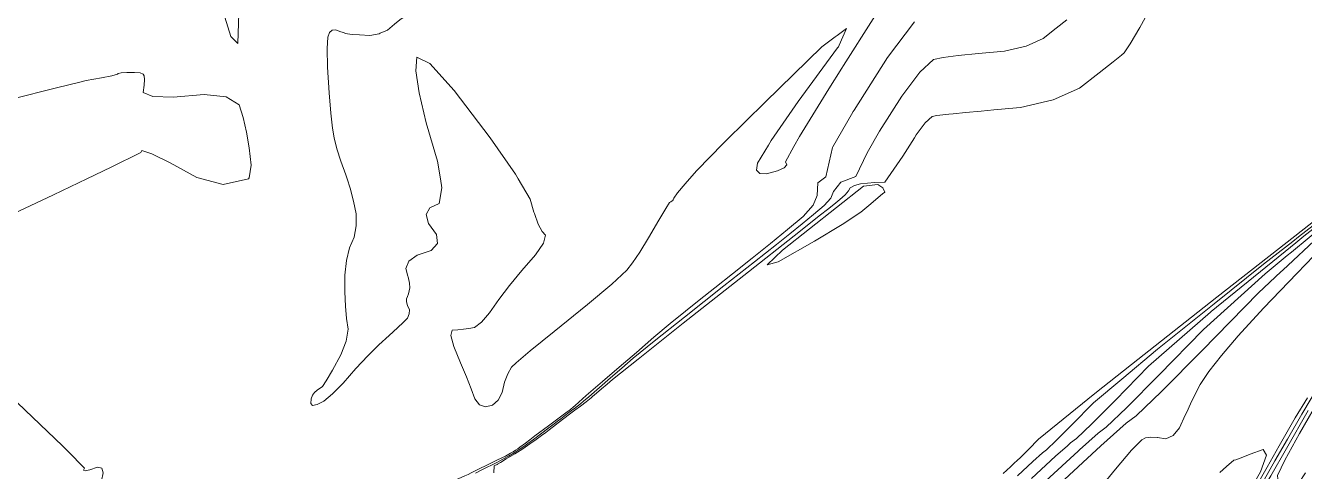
# Model space of a CAD drawing. Header units: inches. Extents: x 1337389 to 1347141, y 407035 to 414577.
# Drawn here: x 1343835 to 1344945, y 412515 to 412902 of the extents above; entities that cross this region are included whole.
import ezdxf

# ---------------------------------------------------------------- set-up
doc = ezdxf.new("R2010")
doc.units = ezdxf.units.IN
doc.header["$MEASUREMENT"] = 0
doc.layers.add('Topo', color=7, linetype='Continuous', lineweight=15, true_color=0x459900)

msp = doc.modelspace()

# ---------------------------------------------------------------- linework, layer by layer
at = {"layer": 'Topo'}
for p, q in [((1344539.17, 412893.0559, 740), (1344537.6151, 412891.8812, 740)), ((1344544.714, 412866.938, 740), (1344543.3249, 412864.7451, 740)), ((1344551.8369, 412824.6261, 745), (1344553.2009, 412826.9642, 745)), ((1344675.0301, 412828.4971, 755), (1344694.922, 412830.334, 755)), ((1344989.5749, 412757.5111, 765), (1344939.5022, 412718.279, 765)), ((1344936.289, 412718.873, 760), (1344868.5591, 412665.806, 760)), ((1344939.5022, 412718.279, 765), (1344934.514, 412714.3712, 765)), ((1344941.8518, 412723.2319, 760), (1344936.289, 412718.873, 760)), ((1344929.6571, 412702.051, 775), (1344933.199, 412704.9902, 775)), ((1344932.544, 412709.3741, 770), (1344936.9941, 412712.991, 770)), ((1344924.0399, 412687.8061, 780), (1344925.8501, 412689.4971, 780))]:
    msp.add_line(p, q, dxfattribs=at)
for points, elevation in [([(1344015.2499, 412976.8849), (1344015.6611, 412971.352), (1344020.3431, 412912.588), (1344019.5311, 412886.2009), (1344013.2239, 412892.1901), (1344001.4222, 412930.5561), (1343994.2651, 412951.761), (1343991.751, 412955.8041), (1343993.8829, 412942.6861), (1343992.8371, 412940.3539), (1343988.6159, 412948.8099), (1343981.218, 412968.0528), (1343976.481, 412982.245), (1343974.4031, 412991.3861), (1343974.9849, 412995.4761), (1343973.1861, 413005.4709), (1343971.8721, 413010.469)], 740), ([(1344648.7921, 412978.3029), (1344645.9893, 412976.987), (1344639.0049, 412974.7329), (1344630.2831, 412972.6921), (1344623.062, 412971.0629), (1344617.3419, 412969.847), (1344613.1221, 412969.0449), (1344597.4771, 412948.258), (1344570.4051, 412907.4841), (1344544.714, 412866.938)], 740), ([(1344142.907, 412894.9721), (1344149.109, 412897.788), (1344155.4618, 412902.9421), (1344160.0299, 412906.595), (1344162.8139, 412908.7459), (1344163.8139, 412909.3953), (1344164.771, 412909.767), (1344165.684, 412909.8641), (1344166.5541, 412909.6832), (1344174.4581, 412912.4049), (1344189.395, 412918.0268), (1344211.3659, 412926.551), (1344221.941, 412931.7621)], 740), ([(1344694.922, 412830.334), (1344698.2511, 412830.641), (1344726.698, 412837.2259), (1344749.4249, 412847.244), (1344766.4321, 412860.6929), (1344778.5659, 412870.2939), (1344785.8291, 412876.0449), (1344788.2199, 412877.9481), (1344793.5291, 412885.9301), (1344801.757, 412899.9909), (1344812.9049, 412920.13)], 755), ([(1343806.0139, 412914.739), (1343793.7731, 412888.579), (1343785.2638, 412872.271), (1343777.973, 412861.0139), (1343771.8981, 412854.8059), (1343767.0411, 412853.648), (1343759.3621, 412849.8019), (1343748.8629, 412843.2669), (1343735.543, 412834.0431), (1343726.391, 412826.2701), (1343721.406, 412819.9459), (1343720.59, 412815.0708), (1343737.281, 412816.419), (1343771.479, 412823.99), (1343823.1839, 412837.7819), (1343862.026, 412847.7689), (1343882.4689, 412852.6319)], 740), ([(1344553.2009, 412826.9642), (1344554.013, 412828.3559), (1344582.882, 412873.9199), (1344606.2879, 412905.086)], 745), ([(1344738.3328, 412906.5588), (1344729.2301, 412899.352), (1344718.0579, 412890.5169), (1344703.1281, 412883.9358), (1344684.4412, 412879.61), (1344661.995, 412877.5379), (1344644.2601, 412875.63), (1344631.2341, 412873.885), (1344622.918, 412872.304), (1344610.9599, 412861.127), (1344595.3599, 412840.355), (1344576.118, 412809.9859), (1344565.1908, 412791.256)], 750), ([(1344114.2789, 412768.6921), (1344113.17, 412772.1488), (1344108.8021, 412783.9489), (1344105.4069, 412794.6059), (1344102.9849, 412804.1189), (1344101.5349, 412812.4871), (1344100.0908, 412825.509), (1344098.6509, 412843.186), (1344097.2172, 412865.5149), (1344096.811, 412881.6989), (1344097.433, 412891.738), (1344099.085, 412895.63), (1344101.4012, 412897.7432), (1344104.383, 412898.0771), (1344108.0309, 412896.6297), (1344110.942, 412895.545), (1344113.117, 412894.822), (1344114.556, 412894.4601), (1344118.4891, 412894.0561), (1344124.9149, 412893.61), (1344133.836, 412893.122), (1344141.9, 412894.5141), (1344142.907, 412894.9721)], 740), ([(1344540.9659, 412884.595), (1344547.232, 412899.149), (1344539.17, 412893.0559)], 740), ([(1344537.6151, 412891.8812), (1344525.9891, 412883.095), (1344476.7061, 412835.1929), (1344442.6729, 412801.5441)], 740), ([(1344539.6339, 412882.2619), (1344540.4318, 412883.3541), (1344540.9659, 412884.595)], 740), ([(1344262.6051, 412768.6921), (1344260.2009, 412772.7988), (1344238.1849, 412804.2652), (1344206.9689, 412845.307), (1344185.8519, 412868.6681), (1344174.8349, 412874.349), (1344173.9169, 412862.347), (1344176.5751, 412843.2948), (1344182.807, 412817.1921), (1344192.6149, 412784.0382), (1344195.1031, 412768.6921)], 740), ([(1344479.652, 412797.894), (1344482.1371, 412801.9769), (1344505.5911, 412835.7109), (1344539.6339, 412882.2619)], 740), ([(1343882.4689, 412852.6319), (1343888.007, 412853.9502), (1343901.1251, 412856.325), (1343910.0989, 412858.1441), (1343914.9299, 412859.408), (1343915.616, 412860.1161), (1343918.3381, 412860.6199), (1343923.097, 412860.9189), (1343929.8901, 412861.0139), (1343934.6601, 412860.552), (1343937.4059, 412859.533), (1343938.1271, 412857.9581), (1343938.3611, 412854.757), (1343938.1069, 412849.9308), (1343937.366, 412843.4789), (1343945.8261, 412839.978), (1343963.487, 412839.4301), (1343990.349, 412841.8331), (1344009.407, 412839.6882), (1344020.661, 412832.996), (1344024.1111, 412821.7561), (1344026.9829, 412809.2689), (1344029.2779, 412795.5338), (1344030.996, 412780.5521), (1344029.302, 412769.6529), (1344028.5819, 412768.6921)], 740), ([(1344543.3249, 412864.7451), (1344531.907, 412846.7261), (1344506.6209, 412805.3749), (1344501.7972, 412796.608)], 740), ([(1344650.6182, 412826.1679), (1344664.0839, 412827.4868), (1344675.0301, 412828.4971)], 755), ([(1344535.1309, 412795.8461), (1344535.4291, 412796.4992), (1344551.8369, 412824.6261)], 745), ([(1344606.2899, 412804.3481), (1344607.8369, 412806.7901), (1344615.6318, 412817.169), (1344621.607, 412822.754), (1344625.762, 412823.543), (1344636.2292, 412824.7101)], 755), ([(1344636.2292, 412824.7101), (1344639.9209, 412825.1208), (1344650.6182, 412826.1679)], 755), ([(1344272.8189, 412542.1532), (1344277.187, 412545.4109), (1344288.7721, 412554.0799), (1344296.8949, 412560.1791), (1344301.556, 412563.7101), (1344302.755, 412564.6719), (1344303.9611, 412565.5989), (1344305.175, 412566.49), (1344306.3959, 412567.346), (1344311.904, 412571.9881), (1344321.7019, 412580.415), (1344335.787, 412592.6288), (1344350.2641, 412605.1619), (1344365.1321, 412618.0168), (1344380.393, 412631.192), (1344394.5589, 412643.125), (1344407.6318, 412653.816), (1344419.6101, 412663.2659), (1344433.2421, 412674.0809), (1344448.5272, 412686.261), (1344465.4652, 412699.8051), (1344481.3351, 412712.6209), (1344496.1369, 412724.707), (1344509.8712, 412736.0648), (1344518.487, 412745.8731), (1344521.984, 412754.1328), (1344522.4508, 412765.1469), (1344529.3157, 412770.3548), (1344535.1309, 412795.8461)], 745), ([(1344442.6729, 412801.5441), (1344440.537, 412799.4331), (1344417.483, 412775.8161), (1344411.3128, 412768.6921)], 740), ([(1344501.7972, 412796.608), (1344494.5449, 412783.431), (1344495.68, 412780.8941), (1344493.314, 412778.309), (1344487.447, 412775.6771), (1344478.079, 412772.996), (1344472.0609, 412773.1811), (1344469.3912, 412776.2331), (1344470.07, 412782.1501), (1344479.652, 412797.894)], 740), ([(1344596.301, 412788.321), (1344598.2232, 412791.6158), (1344606.2899, 412804.3481)], 755), ([(1344028.5819, 412768.6921), (1344006.6141, 412763.6617), (1343983.905, 412769.9082), (1343960.651, 412782.447), (1343944.777, 412790.241), (1343936.2821, 412793.291), (1343935.1681, 412791.5939), (1343909.557, 412778.7649), (1343888.4931, 412768.6921)], 740), ([(1344319.2069, 412575.586), (1344323.8631, 412579.5138), (1344333.12, 412587.5409), (1344342.6339, 412595.7779), (1344352.406, 412604.2259), (1344362.435, 412612.8849), (1344380.544, 412627.6684), (1344406.732, 412648.577), (1344440.9999, 412675.6109), (1344467.6532, 412696.678), (1344486.69, 412711.7789), (1344498.1121, 412720.9121), (1344508.814, 412729.5542), (1344518.795, 412737.7051), (1344528.0573, 412745.3631), (1344533.866, 412751.9779), (1344536.2251, 412757.547), (1344542.3356, 412765.8571), (1344555.3554, 412770.5915), (1344565.1908, 412791.256)], 750), ([(1344596.301, 412788.321), (1344580.6848, 412765.8571), (1344571.6893, 412765.3837), (1344559.3796, 412764.2), (1344554.1717, 412762.7797), (1344550.4661, 412760.9619), (1344549.2459, 412758.082), (1344546.242, 412754.6621), (1344541.4542, 412750.702), (1344536.2931, 412746.488), (1344530.76, 412742.0202), (1344524.854, 412737.2971), (1344502.0639, 412719.276), (1344462.3912, 412687.956), (1344405.8329, 412643.3378), (1344366.528, 412612.2121), (1344344.477, 412594.5771), (1344339.6789, 412590.4349), (1344335.004, 412586.3929), (1344330.4519, 412582.4529), (1344327.1062, 412579.5508)], 755), ([(1343888.4931, 412768.6921), (1343859.4491, 412754.8031), (1343784.845, 412719.7081), (1343754.7999, 412677.925), (1343769.3161, 412629.453), (1343828.393, 412574.2928), (1343867.4529, 412536.939), (1343872.0158, 412532.2548)], 740), ([(1344114.2789, 412768.6921), (1344116.835, 412760.6031), (1344119.7969, 412749.313), (1344122.055, 412738.2781), (1344122.216, 412727.8161), (1344120.2801, 412717.9291), (1344116.2471, 412708.6161), (1344113.586, 412697.6318), (1344112.296, 412684.979), (1344112.3782, 412670.6549), (1344112.8561, 412658.0929), (1344113.729, 412647.2921), (1344114.997, 412638.2529), (1344113.38, 412627.779), (1344108.879, 412615.8701), (1344101.494, 412602.5279), (1344096.1841, 412593.3731), (1344092.949, 412588.4069), (1344091.7911, 412587.628), (1344090.239, 412586.513), (1344088.2931, 412585.0621), (1344085.9541, 412583.2731), (1344084.232, 412580.771), (1344083.1271, 412577.554), (1344082.6391, 412573.6219), (1344084.298, 412571.995), (1344088.105, 412572.6719), (1344094.059, 412575.653), (1344101.6571, 412581.8509), (1344110.8969, 412591.266), (1344121.78, 412603.899), (1344132.0652, 412615.024), (1344141.752, 412624.6412), (1344150.8401, 412632.751), (1344157.9981, 412639.3168), (1344163.2241, 412644.338), (1344166.519, 412647.8141), (1344168.1852, 412651.357), (1344168.223, 412654.9689), (1344166.6329, 412658.6479), (1344165.8409, 412661.8129), (1344165.848, 412664.4661), (1344166.6529, 412666.605), (1344167.3861, 412668.8979), (1344168.0451, 412671.3462), (1344168.632, 412673.948), (1344168.328, 412678.0681), (1344167.1329, 412683.706), (1344166.9681, 412684.2731)], 740), ([(1344166.9681, 412684.2731), (1344165.0481, 412690.8609), (1344167.661, 412697.0359), (1344174.9729, 412702.2309), (1344186.9839, 412706.4458), (1344192.619, 412712.4781), (1344191.8771, 412720.327), (1344184.761, 412729.9931), (1344182.7689, 412737.685), (1344185.9039, 412743.4012), (1344194.164, 412747.1421), (1344196.4009, 412760.688), (1344195.1031, 412768.6921)], 740), ([(1344276.2898, 412739.761), (1344276.631, 412738.597), (1344280.0639, 412729.283), (1344283.3149, 412722.9672), (1344286.3837, 412719.649), (1344284.4821, 412712.8759), (1344277.6069, 412702.6491), (1344265.76, 412688.9671), (1344255.1769, 412676.0009), (1344245.858, 412663.751), (1344237.802, 412652.216), (1344230.7929, 412644.202), (1344224.831, 412639.709), (1344219.916, 412638.7359), (1344215.049, 412638.02), (1344210.2321, 412637.562), (1344205.4631, 412637.361), (1344204.2701, 412632.5271), (1344206.6509, 412623.0592), (1344212.6059, 412608.956), (1344217.6419, 412596.687), (1344221.758, 412586.2491), (1344224.9542, 412577.6439), (1344229.117, 412572.448), (1344234.245, 412570.6611), (1344240.3399, 412572.282), (1344245.1309, 412576.3979), (1344248.62, 412583.0079), (1344250.8051, 412592.1131), (1344253.5702, 412599.4658), (1344256.915, 412605.068), (1344260.84, 412608.919), (1344273.1142, 412619.272), (1344293.736, 412636.1268), (1344322.707, 412659.484), (1344343.6941, 412677.1978), (1344356.6981, 412689.272), (1344361.719, 412695.7039), (1344368.02, 412705.092), (1344375.6019, 412717.437), (1344384.4639, 412732.7389), (1344390.549, 412742.9979), (1344393.856, 412748.216), (1344394.3859, 412748.39), (1344395.004, 412748.6921), (1344395.7109, 412749.1199), (1344396.5069, 412749.6749), (1344397.0711, 412750.3369), (1344397.4029, 412751.1079), (1344397.5039, 412751.9871), (1344400.884, 412756.398), (1344407.544, 412764.3409), (1344411.3128, 412768.6921)], 740), ([(1344262.6051, 412768.6921), (1344273.0161, 412750.9101), (1344276.2898, 412739.761)], 740), ([(1344991.265, 412762.1188), (1344981.3031, 412754.1429), (1344941.8518, 412723.2319)], 760), ([(1344936.9941, 412712.991), (1344944.168, 412718.822), (1344987.9731, 412753.144)], 770), ([(1344925.8501, 412689.4971), (1344957.3781, 412718.9601), (1344983.6659, 412741.398)], 780), ([(1344933.199, 412704.9902), (1344979.21, 412743.1641), (1344986.3711, 412748.7751)], 775), ([(1344842.424, 412566.0789), (1344845.788, 412573.3339), (1344850.068, 412582.274), (1344854.0311, 412590.2361), (1344861.536, 412601.2369), (1344872.5811, 412615.277), (1344887.1679, 412632.3568), (1344909.0229, 412656.2269), (1344938.1461, 412686.8871), (1344974.5359, 412724.3371), (1344978.6319, 412728.205)], 785), ([(1344863.095, 412652.8889), (1344863.8079, 412653.5092), (1344932.544, 412709.3741)], 770), ([(1344934.514, 412714.3712), (1344909.127, 412694.479), (1344866.1371, 412660.0811)], 765), ([(1344856.5829, 412637.4939), (1344856.9438, 412637.8658), (1344910.593, 412686.235), (1344929.6571, 412702.051)], 775), ([(1344626.947, 412405.8349), (1344630.1618, 412408.2581), (1344650.174, 412426.4402), (1344684.371, 412458.4119), (1344732.7529, 412504.174), (1344767.9108, 412536.8521), (1344789.8449, 412556.4469), (1344798.5559, 412562.9569), (1344820.5861, 412583.994), (1344855.936, 412619.5561), (1344904.606, 412669.644), (1344924.0399, 412687.8061)], 780), ([(1344868.5591, 412665.806), (1344851.988, 412652.8229), (1344794.6911, 412607.471)], 760), ([(1344738.9271, 412536.9431), (1344741.622, 412539.3509), (1344746.7578, 412543.1899), (1344759.746, 412555.592), (1344780.5869, 412576.5579), (1344809.2811, 412606.088), (1344863.095, 412652.8889)], 770), ([(1344866.1371, 412660.0811), (1344817.023, 412620.783), (1344786.071, 412594.821)], 765), ([(1344749.3681, 412533.2789), (1344765.7339, 412547.899), (1344772.6569, 412553.0741), (1344790.166, 412569.793), (1344818.262, 412598.0571), (1344856.5829, 412637.4939)], 775), ([(1344794.6911, 412607.471), (1344762.8721, 412582.2859), (1344713.955, 412542.532), (1344705.238, 412533.56), (1344698.9061, 412527.1898), (1344694.96, 412523.4228), (1344693.3991, 412522.256), (1344689.4709, 412518.7471), (1344683.1731, 412512.8931)], 760), ([(1344786.071, 412594.821), (1344761.618, 412574.31), (1344742.912, 412555.0591), (1344729.3261, 412541.3909), (1344720.8589, 412533.306), (1344717.511, 412530.8043), (1344709.0811, 412523.2731), (1344695.5678, 412510.714)], 765), ([(1344784.8739, 412257.5899), (1344795.2861, 412274.6369), (1344819.3421, 412314.544), (1344832.4317, 412337.0179), (1344834.556, 412342.0578), (1344836.7491, 412349.8432), (1344839.0121, 412360.3722), (1344841.3429, 412373.647), (1344845.8329, 412388.1379), (1344852.4821, 412403.847), (1344861.289, 412420.773), (1344869.8219, 412436.739), (1344878.079, 412451.744), (1344886.0612, 412465.788), (1344893.9899, 412479.754), (1344901.8639, 412493.642), (1344909.684, 412507.451), (1344919.0239, 412523.814), (1344929.8828, 412542.732), (1344942.261, 412564.2029), (1344958.6292, 412591.462)], 795), ([(1344327.1062, 412579.5508), (1344326.0239, 412578.6129), (1344321.4451, 412574.9119), (1344316.715, 412571.351), (1344311.8348, 412567.9289), (1344306.9831, 412564.365), (1344302.1609, 412560.6609), (1344297.3671, 412556.815), (1344293.1771, 412553.5069), (1344289.5911, 412550.7371), (1344286.6088, 412548.506), (1344282.7951, 412545.7169), (1344278.1471, 412542.3688), (1344272.6668, 412538.4621), (1344266.526, 412534.3469), (1344259.7232, 412530.024), (1344252.2591, 412525.4921), (1344247.2159, 412522.438), (1344244.5939, 412520.8629), (1344244.3939, 412520.765), (1344243.8401, 412520.482), (1344242.931, 412520.013), (1344241.6671, 412519.3587), (1344241.4709, 412513.5139)], 755), ([(1344310.059, 412568.2988), (1344311.5551, 412569.3479), (1344316.675, 412573.45), (1344319.2069, 412575.586)], 750), ([(1344947.321, 412578.5901), (1344936.644, 412561.018), (1344930.8281, 412550.93), (1344922.7159, 412536.7269), (1344912.3079, 412518.4092), (1344899.6039, 412495.9751), (1344886.8119, 412473.414), (1344873.932, 412450.7261), (1344860.9642, 412427.91), (1344847.5499, 412403.5339), (1344833.689, 412377.597), (1344819.3809, 412350.1001), (1344809.5519, 412330.1149), (1344804.2019, 412317.6401), (1344803.33, 412312.677), (1344800.1149, 412303.118), (1344794.5558, 412288.962), (1344786.6529, 412270.211), (1344783.9439, 412264.922)], 790), ([(1344959.6378, 412581.2258), (1344940.277, 412547.643), (1344927.4481, 412524.2779), (1344921.1509, 412511.1333), (1344921.3871, 412508.206), (1344921.3068, 412503.218), (1344920.9112, 412496.1682), (1344920.2009, 412487.056), (1344921.9991, 412483.8729), (1344926.3072, 412486.618), (1344933.1251, 412495.291), (1344939.552, 412504.2659), (1344945.589, 412513.5431)], 805), ([(1344296.7969, 412558.2041), (1344299.4611, 412560.262), (1344302.4581, 412562.6657), (1344305.4719, 412564.982), (1344308.5049, 412567.2091), (1344310.059, 412568.2988)], 750), ([(1344816.8141, 412544.1804), (1344817.2008, 412544.1609), (1344824.2791, 412542.892), (1344830.637, 412545.6789), (1344836.2738, 412552.5201), (1344841.1898, 412563.4159), (1344842.424, 412566.0789)], 785), ([(1344946.23, 412505.9401), (1344933.8219, 412484.8901), (1344920.555, 412464.503), (1344906.431, 412444.7788), (1344891.4492, 412425.7179), (1344881.6409, 412415.312), (1344877.0062, 412413.56), (1344877.544, 412420.462), (1344878.369, 412427.716), (1344879.4802, 412435.322), (1344880.878, 412443.2801), (1344882.912, 412450.704), (1344885.5832, 412457.594), (1344888.8901, 412463.9489), (1344892.0929, 412469.9429), (1344895.1941, 412475.5769), (1344898.191, 412480.8501), (1344901.1679, 412486.0939), (1344904.1239, 412491.309), (1344907.06, 412496.494), (1344915.3322, 412510.902), (1344928.938, 412534.533), (1344947.8788, 412567.387)], 800), ([(1344225.4999, 412513.1009), (1344230.3839, 412515.631), (1344235.1959, 412518.075), (1344239.935, 412520.4351), (1344244.6022, 412522.7109), (1344249.337, 412525.214), (1344254.1401, 412527.9442), (1344259.0122, 412530.9019), (1344263.4519, 412533.724), (1344267.4612, 412536.41), (1344271.038, 412538.959), (1344275.8498, 412542.4759), (1344281.8979, 412546.959), (1344289.1809, 412552.4079), (1344295.0359, 412556.8429), (1344296.7969, 412558.2041)], 750), ([(1344225.9169, 412515.3941), (1344228.637, 412516.748), (1344235.4769, 412520.1051), (1344244.6091, 412524.5589), (1344251.458, 412527.9889), (1344256.0209, 412530.3961), (1344258.3009, 412531.78), (1344260.379, 412533.0999), (1344262.254, 412534.3569), (1344263.928, 412535.5502), (1344268.9059, 412539.235), (1344272.8189, 412542.1532)], 745), ([(1344753.518, 412482.8352), (1344761.132, 412492.5159), (1344780.576, 412516.4638), (1344794.6612, 412532.987), (1344803.3868, 412542.085), (1344806.755, 412543.757), (1344811.3589, 412544.4489), (1344816.8141, 412544.1804)], 785), ([(1343872.0158, 412532.2548), (1343886.497, 412517.3889), (1343885.5252, 412515.6441), (1343887.065, 412515.2139), (1343891.1161, 412516.0979), (1343897.6781, 412518.296), (1343901.5308, 412517.4288), (1343902.6729, 412513.496), (1343901.105, 412506.4959), (1343899.1191, 412500.5759), (1343896.7161, 412495.736), (1343893.8959, 412491.9741), (1343893.1289, 412487.129), (1343894.4151, 412481.198), (1343897.7559, 412474.184), (1343899.625, 412469.337), (1343900.022, 412466.6589), (1343898.946, 412466.149), (1343898.198, 412465.4431), (1343897.7757, 412464.5421), (1343897.6809, 412463.4449), (1343884.256, 412456.295), (1343857.5008, 412443.0928), (1343817.417, 412423.837)], 740), ([(1344707.9628, 412508.5341), (1344728.6908, 412527.799), (1344738.9271, 412536.9431)], 770), ([(1344720.3579, 412506.354), (1344748.301, 412532.326), (1344749.3681, 412533.2789)], 775), ([(1344783.4839, 412291.9679), (1344786.0989, 412296.5091), (1344792.029, 412307.569), (1344801.174, 412324.9771), (1344813.5352, 412348.7331), (1344827.7609, 412375.1001), (1344843.85, 412404.0759), (1344861.803, 412435.663), (1344878.222, 412464.5811), (1344893.1089, 412490.8297), (1344906.4619, 412514.4091), (1344911.6631, 412528.72), (1344908.713, 412533.762), (1344897.6121, 412529.5359), (1344889.6989, 412526.5509), (1344884.9758, 412524.8091), (1344883.4419, 412524.3081), (1344877.002, 412519.0179), (1344871.1681, 412513.8339)], 785), ([(1344145.322, 412483.9211), (1344153.2799, 412486.5351), (1344160.9999, 412488.795), (1344167.432, 412490.8089), (1344172.576, 412492.5749), (1344176.4319, 412494.0952), (1344182.2981, 412496.4682), (1344190.1729, 412499.6952), (1344200.0571, 412503.7748), (1344207.7179, 412506.9731), (1344213.1561, 412509.2881), (1344216.3709, 412510.721), (1344219.265, 412512.0638), (1344221.8391, 412513.319), (1344224.0909, 412514.4858), (1344225.9169, 412515.3941)], 745)]:
    msp.add_lwpolyline(points, dxfattribs=dict(at, elevation=elevation))
at = {"layer": 'Topo', "elevation": 760}
msp.add_lwpolyline([(1344562.1654, 412762.139), (1344574.5299, 412763.7266), (1344578.791, 412760.8858), (1344580.4851, 412757.136), (1344578.7291, 412755.6839), (1344574.7121, 412752.2971), (1344568.4349, 412746.9758), (1344559.896, 412739.7201), (1344543.6428, 412728.9011), (1344519.6759, 412714.519), (1344487.9941, 412696.5748), (1344478.6849, 412693.9319), (1344491.7498, 412706.5891)], close=True, dxfattribs=at)

doc.saveas('drawing.dxf')
